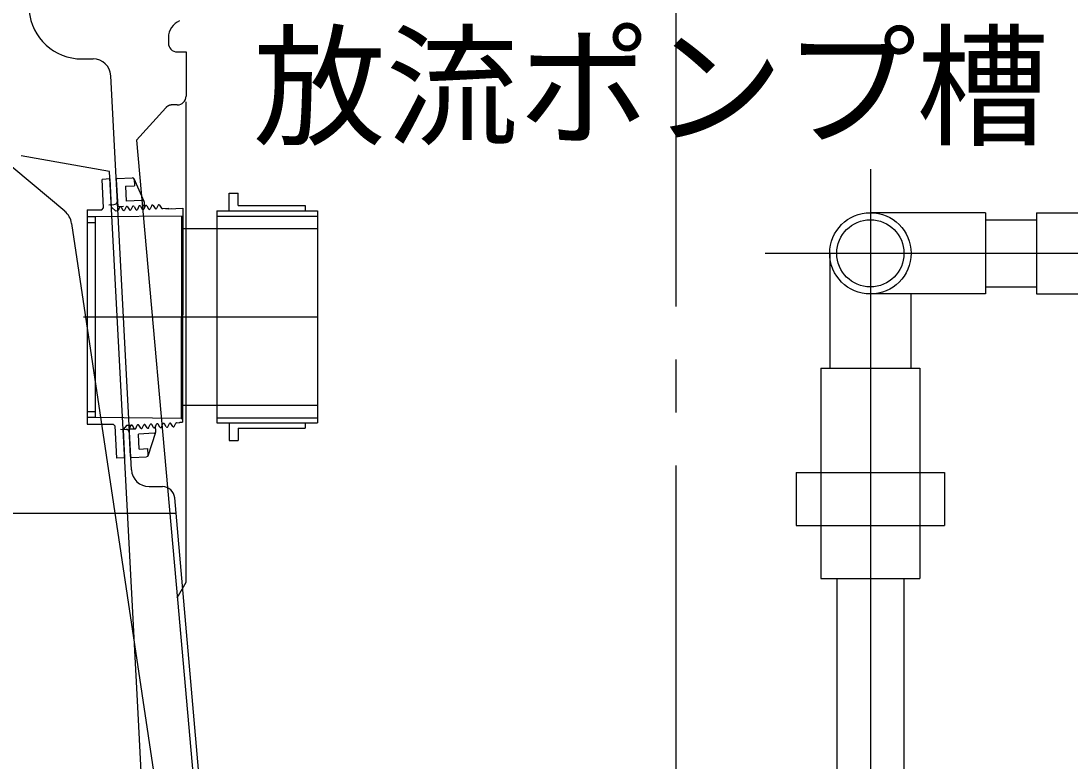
# Model space of a CAD drawing. Units: millimetres, scale not verified. Extents: x -8093 to 8093, y -5792 to 5792.
# Drawn here: x -4168 to -3575, y -1812 to -1393 of the extents above; entities that cross this region are included whole.
import ezdxf
from ezdxf.enums import TextEntityAlignment as Align

# ---------------------------------------------------------------- set-up
doc = ezdxf.new("R2010")
doc.units = ezdxf.units.MM
doc.header["$LTSCALE"] = 30
for name, pattern in [('LONG_CHAIN', [21, 18, -1, 1, -1]), ('LONG_DASHED2', [13, 12, -1]), ('LONG_DOUBLE_CHAIN', [21.8, 18, -1, 0.6, -0.6, 0.6, -1])]:
    doc.linetypes.add(name, pattern=pattern)
doc.layers.add('0-1_00クル-フ-0躯体', color=3, linetype='Continuous', lineweight=25)
doc.styles.add('ＭＳ ゴシック', font='')
doc.styles.get('ＭＳ ゴシック').set_extended_font_data('MS Gothic')

msp = doc.modelspace()

# ---------------------------------------------------------------- linework, layer by layer
at = {"layer": '0-1_00クル-フ-0躯体', "linetype": 'LONG_CHAIN'}
for p, q in [((-3797.52, -1014.54), (-3797.52, -2267.6)), ((-3687.52, -1476.96), (-3687.52, -2136.47)), ((-4057.14, -1500.54), (-4057.14, -1620.54)), ((-3746.98, -1524.54), (-3478.83, -1524.54)), ((-4132.46, -1560.54), (-4000.14, -1560.54))]:
    msp.add_line(p, q, dxfattribs=at)
at = {"layer": '0-1_00クル-フ-0躯体'}
for p, q in [((-4084.52, -1402.35), (-4084.52, -1405.54)), ((-4133.47, -1414.54), (-4127.09, -1414.54)), ((-4105.41, -1647.06), (-4117.1, -1424.01)), ((-4074.52, -1710.65), (-4074.52, -1438.85)), ((-4143.09, -1500.77), (-4193.93, -1458.11)), ((-4167.87, -1469.11), (-4117.76, -1477.95)), ((-4117.49, -1482.47), (-4121.98, -1482.7)), ((-4116.66, -1498.42), (-4117.49, -1482.47)), ((-4113.97, -1482.79), (-4113.17, -1498.24)), ((-4113.49, -1482.26), (-4105.01, -1481.82)), ((-4104.13, -1482.25), (-4098.43, -1495.03)), ((-4103.96, -1482.62), (-4103.77, -1486.26)), ((-4108.77, -1486.52), (-4103.77, -1486.26)), ((-4108.77, -1486.52), (-4108.33, -1495.01)), ((-4099.34, -1494.55), (-4108.33, -1495.01)), ((-4050.14, -1500.54), (-4050.14, -1490.54)), ((-4050.14, -1490.54), (-4045.14, -1490.54)), ((-4045.14, -1497.54), (-4045.14, -1490.54)), ((-4130.43, -1499.85), (-4130.52, -1621.25)), ((-4130.43, -1499.85), (-4122.1, -1499.86)), ((-4118.28, -1497.04), (-4115.32, -1496.93)), ((-4114.23, -1500.61), (-4116.66, -1498.42)), ((-4109.97, -1498.07), (-4113.17, -1498.24)), ((-4112.1, -1498.48), (-4112.93, -1500.31)), ((-4111.21, -1498.43), (-4110.2, -1500.16)), ((-4108.48, -1498.29), (-4109.31, -1500.12)), ((-4107.59, -1498.25), (-4106.57, -1499.98)), ((-4104.85, -1498.1), (-4105.69, -1499.93)), ((-4103.97, -1498.06), (-4102.95, -1499.79)), ((-4101.23, -1497.92), (-4102.06, -1499.74)), ((-4100.34, -1497.87), (-4099.32, -1499.6)), ((-4098.19, -1497.49), (-4099.12, -1497.54)), ((-4097.6, -1497.73), (-4098.44, -1499.56)), ((-4098.29, -1495.49), (-4098.13, -1498.69)), ((-4096.72, -1497.68), (-4095.7, -1499.42)), ((-4093.98, -1497.54), (-4094.81, -1499.37)), ((-4093.09, -1497.5), (-4092.08, -1499.23)), ((-4090.36, -1497.36), (-4091.19, -1499.18)), ((-4089.47, -1497.31), (-4088.45, -1499.04)), ((-4084.37, -1499.1), (-4087.93, -1499.28)), ((-4086.18, -1499.19), (-4084.37, -1499.1)), ((-4084.37, -1499.1), (-4084.36, -1499.3)), ((-4084.36, -1499.3), (-4076.42, -1498.89)), ((-4084.36, -1499.3), (-4082.76, -1499.22)), ((-4076.43, -1498.89), (-4076.52, -1620.02)), ((-4057.14, -1500.54), (-4000.14, -1500.54)), ((-4045.14, -1497.54), (-4007.14, -1497.54)), ((-4007.14, -1497.54), (-4007.14, -1500.54)), ((-4000.14, -1500.54), (-4000.14, -1620.54)), ((-4130.44, -1503.77), (-4125.94, -1503.78)), ((-4125.94, -1503.78), (-4126.02, -1617.33)), ((-4125.94, -1503.78), (-4076.43, -1503.31)), ((-4077.13, -1503.32), (-4077.22, -1617.86)), ((-4057.14, -1503.54), (-4000.14, -1503.54)), ((-3622.52, -1501.54), (-3687.52, -1501.54)), ((-3622.52, -1501.54), (-3622.52, -1547.54)), ((-3622.52, -1505.54), (-3593.52, -1505.54)), ((-3593.52, -1501.54), (-3501.52, -1501.54)), ((-3593.52, -1501.54), (-3593.52, -1547.54)), ((-4139.28, -1507.57), (-4041.1, -2164.54)), ((-4130.44, -1507.05), (-4125.94, -1507.05)), ((-4076.44, -1510.54), (-4000.14, -1510.54)), ((-3710.52, -1524.54), (-3710.52, -1589.54)), ((-3622.52, -1547.54), (-3687.52, -1547.54)), ((-3664.52, -1589.54), (-3664.52, -1547.54)), ((-3622.52, -1543.54), (-3593.52, -1543.54)), ((-3593.52, -1547.54), (-3501.52, -1547.54)), ((-3715.52, -1589.54), (-3715.52, -1708.54)), ((-4076.51, -1610.54), (-4000.14, -1610.54)), ((-4130.52, -1614.05), (-4126.02, -1614.05)), ((-4130.52, -1617.33), (-4126.02, -1617.33)), ((-4126.02, -1617.33), (-4077.22, -1617.86)), ((-4076.52, -1618.56), (-4077.22, -1617.86)), ((-4057.14, -1617.54), (-4000.14, -1617.54)), ((-4130.52, -1621.25), (-4115.82, -1621.26)), ((-4115.82, -1621.26), (-4114.77, -1622.21)), ((-4114.77, -1622.21), (-4113.83, -1640.49)), ((-4111.63, -1624.04), (-4108.44, -1624.15)), ((-4107.96, -1621.87), (-4110.16, -1624.31)), ((-4110.15, -1624.46), (-4109.34, -1640.26)), ((-4107.96, -1621.87), (-4105.27, -1621.73)), ((-4103.47, -1623.96), (-4106.66, -1624.12)), ((-4105.87, -1639.58), (-4106.66, -1624.12)), ((-4106.54, -1623.85), (-4105.7, -1622.02)), ((-4103.81, -1623.68), (-4104.82, -1621.98)), ((-4102.93, -1623.63), (-4102.09, -1621.81)), ((-4100.19, -1623.49), (-4101.21, -1621.76)), ((-4099.3, -1623.45), (-4098.47, -1621.62)), ((-4096.57, -1623.31), (-4097.58, -1621.57)), ((-4095.68, -1623.26), (-4094.85, -1621.43)), ((-4092.94, -1623.12), (-4093.96, -1621.39)), ((-4091.69, -1623.32), (-4092.61, -1623.37)), ((-4092.06, -1623.07), (-4091.22, -1621.25)), ((-4091.58, -1625.32), (-4091.75, -1622.12)), ((-4089.32, -1622.93), (-4090.34, -1621.2)), ((-4088.43, -1622.89), (-4087.6, -1621.06)), ((-4085.69, -1622.74), (-4086.71, -1621.01)), ((-4084.81, -1622.7), (-4083.97, -1620.87)), ((-4082.07, -1622.56), (-4083.09, -1620.83)), ((-4081.18, -1622.51), (-4080.35, -1620.68)), ((-4079.92, -1620.39), (-4078.11, -1620.3)), ((-4078.12, -1620.1), (-4076.52, -1620.02)), ((-4078.11, -1620.3), (-4078.12, -1620.1)), ((-4057.14, -1620.54), (-4000.14, -1620.54)), ((-4050.14, -1620.54), (-4050.14, -1630.54)), ((-4045.14, -1623.54), (-4007.14, -1623.54)), ((-4045.14, -1623.54), (-4045.14, -1630.54)), ((-4007.14, -1620.54), (-4007.14, -1623.54)), ((-4092.53, -1626.37), (-4101.52, -1626.84)), ((-4101.08, -1635.32), (-4101.52, -1626.84)), ((-4096.03, -1639.1), (-4091.67, -1625.79)), ((-4050.14, -1630.54), (-4045.14, -1630.54)), ((-4101.08, -1635.32), (-4096.09, -1635.07)), ((-4095.9, -1638.71), (-4096.09, -1635.07)), ((-4109.34, -1640.26), (-4113.83, -1640.49)), ((-4105.34, -1640.05), (-4096.85, -1639.61)), ((-3729.52, -1648.54), (-3729.52, -1678.54)), ((-4095.43, -1656.54), (-4087.94, -1656.54)), ((-4037.09, -2164.54), (-4080.97, -1662.93)), ((-3729.52, -1678.54), (-3645.52, -1678.54)), ((-3715.52, -1708.54), (-3659.52, -1708.54)), ((-3706.52, -1708.54), (-3706.52, -2024.54)), ((-3668.52, -1708.54), (-3668.52, -2024.54)), ((-4079.5, -1719.56), (-4074.52, -1710.65))]:
    msp.add_line(p, q, dxfattribs=at)
at = {"layer": '0-1_00クル-フ-0躯体', "linetype": 'LONG_DASHED2'}
for p, q in [((-4111.97, -1588.54), (-4117.75, -1478.3)), ((-4101.49, -1788.54), (-4111.97, -1588.54)), ((-4098.13, -1852.54), (-4101.49, -1788.54))]:
    msp.add_line(p, q, dxfattribs=at)
at = {"layer": '0-1_00クル-フ-0躯体', "linetype": 'LONG_DOUBLE_CHAIN'}
msp.add_line((-5763.96, -1671.54), (-4080.22, -1671.54), dxfattribs=at)
at = {"layer": '0-1_00クル-フ-0躯体'}
for points in [[(-4079.52, -1410.54), (-4074.52, -1410.54), (-4074.52, -1435.54)], [(-4084.69, -1441.15), (-4084.79, -1441.2), (-4084.88, -1441.25), (-4084.98, -1441.31), (-4085.07, -1441.36), (-4085.15, -1441.41), (-4085.22, -1441.46), (-4085.3, -1441.51), (-4085.37, -1441.56), (-4085.43, -1441.62), (-4085.49, -1441.67), (-4085.55, -1441.72), (-4085.61, -1441.78), (-4085.67, -1441.83), (-4085.73, -1441.89), (-4085.78, -1441.94), (-4085.82, -1441.99), (-4085.87, -1442.04), (-4085.9, -1442.08), (-4086.01, -1442.19), (-4102.52, -1460.54), (-4079.46, -1720.45)], [(-4079.52, -1440.54), (-4082.29, -1440.54), (-4082.35, -1440.54), (-4082.38, -1440.54), (-4082.41, -1440.54), (-4082.44, -1440.54), (-4082.48, -1440.54), (-4082.53, -1440.54), (-4082.57, -1440.54), (-4082.62, -1440.54), (-4082.66, -1440.54), (-4082.71, -1440.55), (-4082.76, -1440.55), (-4082.81, -1440.56), (-4082.86, -1440.56), (-4082.91, -1440.57), (-4082.97, -1440.58), (-4083.03, -1440.59), (-4083.1, -1440.6), (-4083.17, -1440.61), (-4083.24, -1440.63), (-4083.32, -1440.65), (-4083.4, -1440.66), (-4083.48, -1440.68), (-4083.56, -1440.7), (-4083.63, -1440.72), (-4083.7, -1440.74), (-4083.77, -1440.76), (-4083.83, -1440.77), (-4083.89, -1440.79), (-4083.95, -1440.81), (-4084.01, -1440.84), (-4084.07, -1440.86), (-4084.14, -1440.89), (-4084.21, -1440.92), (-4084.3, -1440.96), (-4084.39, -1441), (-4084.49, -1441.05), (-4084.59, -1441.1), (-4084.69, -1441.15)], [(-4122.1, -1499.86), (-4121.15, -1498.81), (-4121.98, -1482.7)], [(-3715.52, -1589.54), (-3659.52, -1589.54), (-3659.52, -1708.54)], [(-3729.52, -1648.54), (-3645.52, -1648.54), (-3645.52, -1678.54)], [(-4079.46, -1720.45), (-4043.52, -2125.54), (-4043.52, -2130.54)]]:
    msp.add_lwpolyline(points, dxfattribs=at)
for radius in [23, 19]:
    msp.add_circle((-3687.52, -1524.54), radius, dxfattribs=at)
for centre, radius, start, end in [((-4133.47, -1384.54), 30, 185, 270), ((-4074.52, -1402.35), 10, 111.448, 180), ((-4079.52, -1405.54), 5, 180, 270), ((-4127.09, -1424.54), 10, 3, 90), ((-4079.52, -1435.54), 5, 270, 0), ((-4113.47, -1482.76), 0.5, 92.9578, 182.9578), ((-4104.96, -1482.84), 1.02, 12.39462, 92.41135), ((-4115.39, -1494.94), 2, 272, 3), ((-4099.29, -1495.54), 1, 2.9578, 92.9578), ((-4150.16, -1509.2), 11, 8.5, 50), ((-4113.39, -1500.1), 0.5, 210.4578, 335.4578), ((-4111.64, -1498.69), 0.5, 30.4578, 155.4578), ((-4109.76, -1499.91), 0.5, 210.4578, 335.4578), ((-4108.02, -1498.5), 0.5, 30.4578, 155.4578), ((-4106.14, -1499.72), 0.5, 210.4578, 335.4578), ((-4104.4, -1498.31), 0.5, 30.4578, 155.4578), ((-4102.52, -1499.54), 0.5, 210.4578, 335.4578), ((-4100.77, -1498.12), 0.5, 30.4578, 155.4578), ((-4098.89, -1499.35), 0.5, 210.4578, 335.4578), ((-4097.15, -1497.94), 0.5, 30.4578, 155.4578), ((-4095.27, -1499.16), 0.5, 210.4578, 335.4578), ((-4093.53, -1497.75), 0.5, 30.4578, 155.4578), ((-4091.65, -1498.97), 0.5, 210.4578, 335.4578), ((-4089.9, -1497.56), 0.5, 30.4578, 155.4578), ((-4088.02, -1498.79), 0.5, 210.4578, 280.62797), ((-4108.51, -1626.15), 2, 3, 88), ((-4106.99, -1623.64), 0.5, 272.9578, 335.4578), ((-4105.25, -1622.23), 0.5, 30.4578, 155.4578), ((-4103.38, -1623.43), 0.5, 210.4578, 335.4578), ((-4101.64, -1622.02), 0.5, 30.4578, 155.4578), ((-4099.76, -1623.24), 0.5, 210.4578, 335.4578), ((-4098.01, -1621.83), 0.5, 30.4578, 155.4578), ((-4096.13, -1623.05), 0.5, 210.4578, 335.4578), ((-4094.39, -1621.64), 0.5, 30.4578, 155.4578), ((-4092.51, -1622.87), 0.5, 210.4578, 335.4578), ((-4092.58, -1625.37), 1, 272.9578, 2.9578), ((-4090.77, -1621.45), 0.5, 30.4578, 155.4578), ((-4088.89, -1622.68), 0.5, 210.4578, 335.4578), ((-4087.14, -1621.27), 0.5, 30.4578, 155.4578), ((-4085.26, -1622.49), 0.5, 210.4578, 335.4578), ((-4083.52, -1621.08), 0.5, 30.4578, 155.4578), ((-4081.64, -1622.3), 0.5, 210.4578, 335.4578), ((-4079.9, -1620.89), 0.5, 92.9578, 155.4578), ((-4105.37, -1639.55), 0.5, 182.9578, 272.9578), ((-4096.92, -1638.59), 1.02, 273.50425, 353.52098), ((-4095.43, -1646.54), 10, 183, 270), ((-4087.94, -1663.54), 7, 5, 90)]:
    msp.add_arc(centre, radius, start, end, dxfattribs=at)

# ---------------------------------------------------------------- texts
at = {"layer": '0-1_00クル-フ-0躯体', "color": 4, "style": 'ＭＳ ゴシック'}
msp.add_text('放流ポンプ槽', height=54.99, dxfattribs=at).set_placement((-4036.59, -1474.05), align=Align.BOTTOM_LEFT)

doc.saveas('drawing.dxf')
